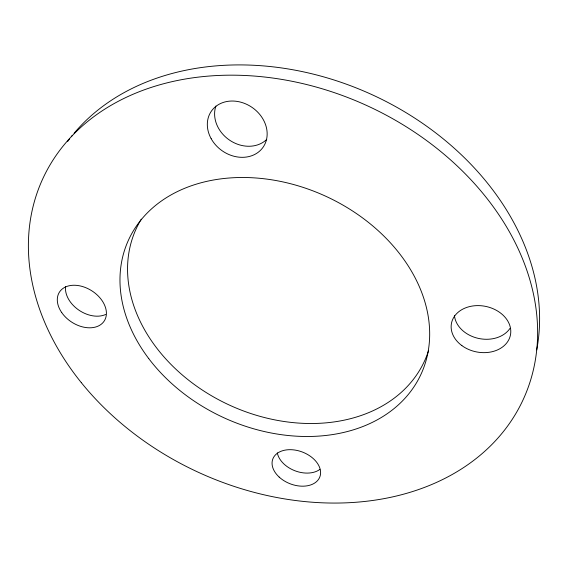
<?xml version="1.0" encoding="UTF-8"?>
<svg xmlns="http://www.w3.org/2000/svg" width="568" height="568" viewBox="0 0 568 568"><rect width="100%" height="100%" fill="white"/><g stroke="black" fill="none" stroke-linecap="round" stroke-linejoin="round"><path stroke-width="0.85" d="M67.592 141.553A260.52 200.902 24.6 0 1 69.679 138.769M71.291 136.703A260.52 200.902 24.6 0 1 72.392 135.333M74.067 133.295A260.52 200.902 24.6 0 1 374.631 95.886A260.52 200.902 24.6 0 1 536.703 349.888M510.007 328.361A29.614 23.096 11 0 1 477.979 338.301A29.614 23.096 11 0 1 454.428 315.41M428.634 350.421A158.614 121.417 24.6 0 1 229.99 405.353A158.614 121.417 24.6 0 1 141.29 219.177M266.754 139.401A31.027 26.149 35.4 0 1 230.061 140.474A31.027 26.149 35.4 0 1 215.897 106.038M105.676 314.473A26.284 18.566 33 0 1 78.519 309.887A26.284 18.566 33 0 1 65.597 286.4M319.848 469.431A24.843 16.997 20.9 0 1 294.778 470.709A24.843 16.997 20.9 0 1 277.319 452.881M81.302 382.633A264.361 201.789 24.6 0 0 518.435 409.01A264.361 201.789 24.6 0 0 249.274 75.714A264.361 201.789 24.6 0 0 81.302 382.633M461.862 345.592A30.069 23.224 11.4 0 0 510.355 335.439A30.069 23.224 11.4 0 0 470.666 306.344A30.069 23.224 11.4 0 0 461.862 345.592M148.724 358.557A160.914 121.9 24.6 0 0 415.719 384.089A160.914 121.9 24.6 0 0 260.016 178.331A160.914 121.9 24.6 0 0 148.724 358.557M211.161 138.677A31.524 26.341 35 0 0 262.977 147.382A31.524 26.341 35 0 0 237.587 101.48A31.524 26.341 35 0 0 211.161 138.677M61.713 312.556A26.646 18.609 32.8 0 0 104.086 321.211A26.646 18.609 32.8 0 0 79.747 285.839A26.646 18.609 32.8 0 0 61.713 312.556M279.172 477.077A25.162 17.019 20.9 0 0 319.777 477.056A25.162 17.019 20.9 0 0 290.028 449.678A25.162 17.019 20.9 0 0 279.172 477.077"/></g></svg>
